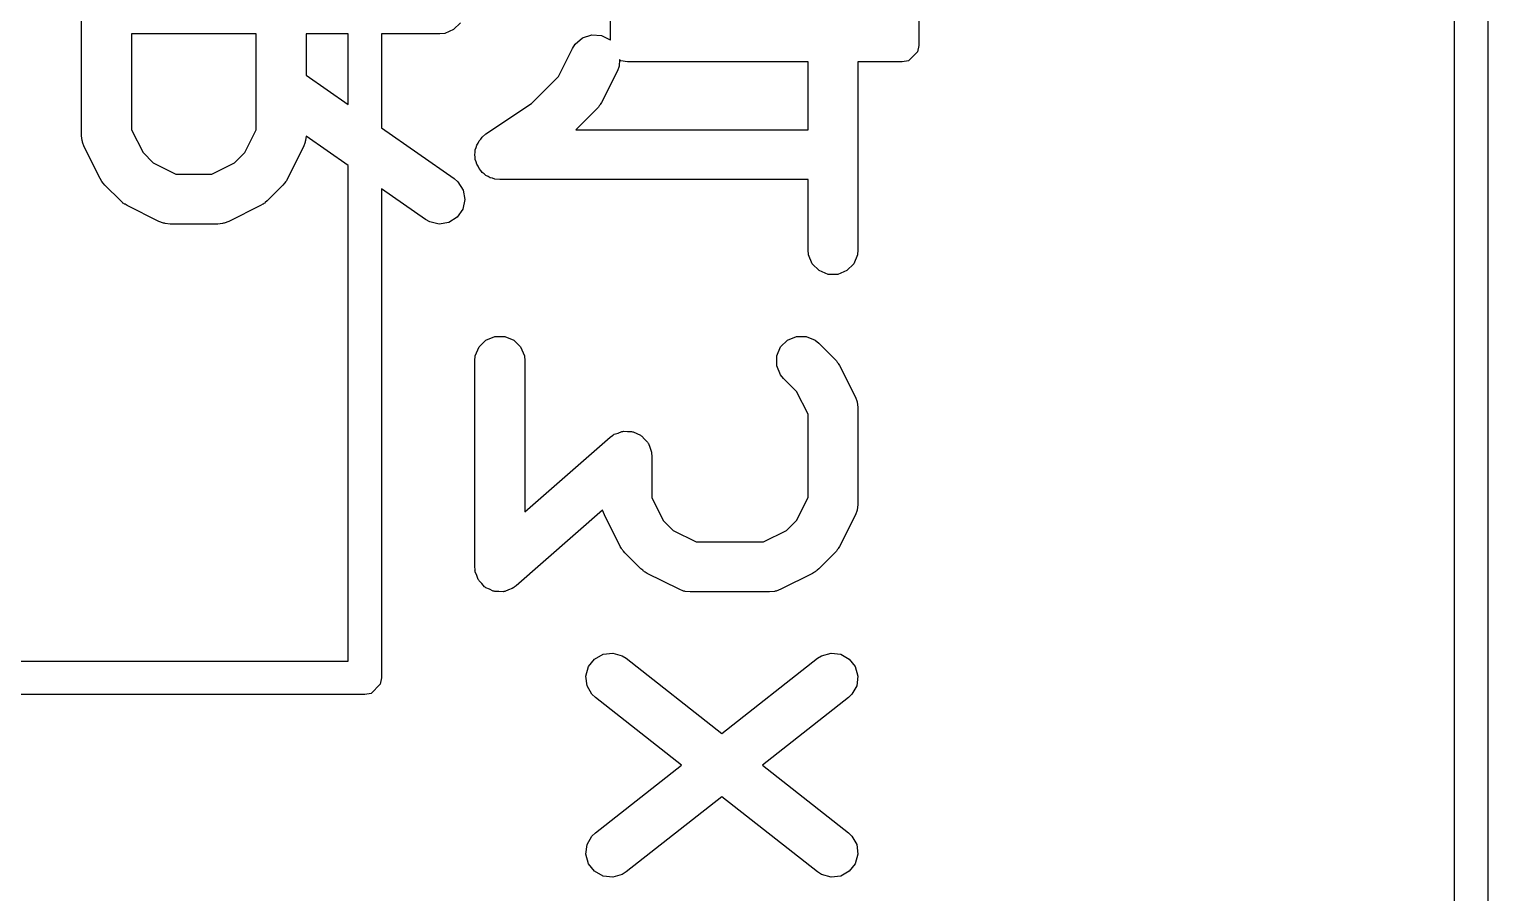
# Model space of a CAD drawing. Header units: inches. Extents: x 4.98 to 6.65, y -4.98 to -3.32.
# Drawn here: x 6.2989 to 6.4713, y -4.5436 to -4.4415 of the extents above; entities that cross this region are included whole.
import ezdxf

# ---------------------------------------------------------------- set-up
doc = ezdxf.new("R2010")
doc.units = ezdxf.units.IN
doc.header["$MEASUREMENT"] = 0
doc.layers.add('BLACK', color=250, linetype='CONTINUOUS')

msp = doc.modelspace()

# ---------------------------------------------------------------- linework, layer by layer
at = {"layer": 'BLACK', "linetype": 'CONTINUOUS'}
for p, q in [((6.47126, -3.49685), (6.47126, -4.75669)), ((6.46732, -4.75472), (6.46732, -3.49882)), ((6.40404, -4.38041), (6.40404, -4.44341)), ((6.36762, -4.4428), (6.36762, -4.4254)), ((6.30511, -4.45409), (6.30511, -4.43909)), ((6.34989, -4.44073), (6.34907, -4.44155)), ((6.32573, -4.44205), (6.31102, -4.44205)), ((6.31102, -4.44205), (6.31102, -4.45339)), ((6.32573, -4.45339), (6.32573, -4.44205)), ((6.33164, -4.44205), (6.33164, -4.44693)), ((6.33661, -4.44205), (6.33164, -4.44205)), ((6.33661, -4.45041), (6.33661, -4.44205)), ((6.34743, -4.44205), (6.34055, -4.44205)), ((6.34055, -4.44205), (6.34055, -4.45317)), ((6.34801, -4.44199), (6.34743, -4.44205)), ((6.34907, -4.44155), (6.34801, -4.44199)), ((6.36344, -4.44328), (6.36431, -4.44253)), ((6.36431, -4.44253), (6.3654, -4.44216)), ((6.3654, -4.44216), (6.36655, -4.44224)), ((6.36655, -4.44224), (6.36758, -4.44276)), ((6.36758, -4.44276), (6.36762, -4.4428)), ((6.36147, -4.44709), (6.36313, -4.44377)), ((6.36313, -4.44377), (6.36344, -4.44328)), ((6.40389, -4.44416), (6.40282, -4.44522)), ((6.40404, -4.44341), (6.40389, -4.44416)), ((6.36841, -4.44641), (6.36654, -4.45016)), ((6.36862, -4.44587), (6.36841, -4.44641)), ((6.36867, -4.44507), (6.36862, -4.44587)), ((6.36883, -4.44522), (6.36867, -4.44507)), ((6.36959, -4.44537), (6.36883, -4.44522)), ((6.39094, -4.44537), (6.36959, -4.44537)), ((6.39094, -4.45339), (6.39094, -4.44537)), ((6.40207, -4.44537), (6.39684, -4.44537)), ((6.39684, -4.44537), (6.39684, -4.46759)), ((6.40282, -4.44522), (6.40207, -4.44537)), ((6.33164, -4.44693), (6.33661, -4.45041)), ((6.35826, -4.4503), (6.36147, -4.44709)), ((6.35288, -4.45388), (6.35826, -4.4503)), ((6.36598, -4.45093), (6.36352, -4.45339)), ((6.36617, -4.4507), (6.36598, -4.45093)), ((6.36623, -4.45065), (6.36617, -4.4507)), ((6.36628, -4.45056), (6.36623, -4.45065)), ((6.36635, -4.45048), (6.36628, -4.45056)), ((6.36638, -4.45041), (6.36635, -4.45048)), ((6.36654, -4.45016), (6.36638, -4.45041)), ((6.34055, -4.45317), (6.34913, -4.45917)), ((6.30517, -4.45467), (6.30511, -4.45409)), ((6.30521, -4.45477), (6.30517, -4.45467)), ((6.30522, -4.45487), (6.30521, -4.45477)), ((6.30542, -4.45541), (6.30522, -4.45487)), ((6.31102, -4.45339), (6.31237, -4.45609)), ((6.32438, -4.45609), (6.32573, -4.45339)), ((6.33153, -4.45487), (6.33133, -4.45541)), ((6.33154, -4.45477), (6.33153, -4.45487)), ((6.33158, -4.45467), (6.33154, -4.45477)), ((6.33163, -4.45414), (6.33158, -4.45467)), ((6.33661, -4.45762), (6.33163, -4.45414)), ((6.35179, -4.45521), (6.35195, -4.45497)), ((6.35195, -4.45497), (6.35207, -4.4547)), ((6.35207, -4.4547), (6.35227, -4.45449)), ((6.35227, -4.45449), (6.35243, -4.45425)), ((6.35243, -4.45425), (6.35288, -4.45389)), ((6.35288, -4.45389), (6.35288, -4.45388)), ((6.35288, -4.45389), (6.35288, -4.45389)), ((6.35288, -4.45389), (6.35288, -4.45389)), ((6.36352, -4.45339), (6.39094, -4.45339)), ((6.3073, -4.45916), (6.30542, -4.45541)), ((6.31237, -4.45609), (6.31356, -4.45729)), ((6.32319, -4.45729), (6.32438, -4.45609)), ((6.33133, -4.45541), (6.32945, -4.45916)), ((6.35157, -4.45634), (6.35162, -4.45605)), ((6.35162, -4.45663), (6.35157, -4.45634)), ((6.35162, -4.45577), (6.35174, -4.4555)), ((6.35162, -4.45605), (6.35162, -4.45577)), ((6.35162, -4.45692), (6.35162, -4.45663)), ((6.35174, -4.4555), (6.35179, -4.45521)), ((6.31356, -4.45729), (6.31626, -4.45864)), ((6.32049, -4.45864), (6.32319, -4.45729)), ((6.33661, -4.51624), (6.33661, -4.45762)), ((6.35174, -4.45718), (6.35162, -4.45692)), ((6.35179, -4.45747), (6.35174, -4.45718)), ((6.35195, -4.45771), (6.35179, -4.45747)), ((6.35207, -4.45798), (6.35195, -4.45771)), ((6.35227, -4.45819), (6.35207, -4.45798)), ((6.35243, -4.45843), (6.35227, -4.45819)), ((6.35267, -4.45859), (6.35243, -4.45843)), ((6.30745, -4.45941), (6.3073, -4.45916)), ((6.30748, -4.45948), (6.30745, -4.45941)), ((6.30755, -4.45956), (6.30748, -4.45948)), ((6.30761, -4.45965), (6.30755, -4.45956)), ((6.30766, -4.4597), (6.30761, -4.45965)), ((6.30785, -4.45993), (6.30766, -4.4597)), ((6.30973, -4.4618), (6.30785, -4.45993)), ((6.31626, -4.45864), (6.32049, -4.45864)), ((6.3289, -4.45993), (6.32702, -4.4618)), ((6.32909, -4.4597), (6.3289, -4.45993)), ((6.32914, -4.45965), (6.32909, -4.4597)), ((6.3292, -4.45956), (6.32914, -4.45965)), ((6.32927, -4.45948), (6.3292, -4.45956)), ((6.3293, -4.45941), (6.32927, -4.45948)), ((6.32945, -4.45916), (6.3293, -4.45941)), ((6.34913, -4.45917), (6.34957, -4.45955)), ((6.34957, -4.45955), (6.35019, -4.46052)), ((6.35288, -4.4588), (6.35267, -4.45859)), ((6.35315, -4.45891), (6.35288, -4.4588)), ((6.35339, -4.45907), (6.35315, -4.45891)), ((6.35367, -4.45913), (6.35339, -4.45907)), ((6.35394, -4.45924), (6.35367, -4.45913)), ((6.35451, -4.45929), (6.35394, -4.45924)), ((6.35452, -4.45929), (6.35451, -4.45929)), ((6.39094, -4.45929), (6.35452, -4.45929)), ((6.35452, -4.45929), (6.35452, -4.45929)), ((6.35452, -4.45929), (6.35452, -4.45929)), ((6.39094, -4.46759), (6.39094, -4.45929)), ((6.30995, -4.46199), (6.30973, -4.4618)), ((6.31, -4.46205), (6.30995, -4.46199)), ((6.3268, -4.46199), (6.32675, -4.46205)), ((6.32702, -4.4618), (6.3268, -4.46199)), ((6.34574, -4.46401), (6.34055, -4.46038)), ((6.34055, -4.46038), (6.34055, -4.51821)), ((6.35039, -4.46165), (6.35014, -4.46278)), ((6.35019, -4.46052), (6.35039, -4.46165)), ((6.31009, -4.4621), (6.31, -4.46205)), ((6.31017, -4.46217), (6.31009, -4.4621)), ((6.31024, -4.4622), (6.31017, -4.46217)), ((6.31049, -4.46236), (6.31024, -4.4622)), ((6.31424, -4.46423), (6.31049, -4.46236)), ((6.32626, -4.46236), (6.32251, -4.46423)), ((6.32651, -4.4622), (6.32626, -4.46236)), ((6.32658, -4.46217), (6.32651, -4.4622)), ((6.32666, -4.4621), (6.32658, -4.46217)), ((6.32675, -4.46205), (6.32666, -4.4621)), ((6.34948, -4.46372), (6.3485, -4.46434)), ((6.35014, -4.46278), (6.34948, -4.46372)), ((6.31478, -4.46444), (6.31424, -4.46423)), ((6.31489, -4.46445), (6.31478, -4.46444)), ((6.31499, -4.46449), (6.31489, -4.46445)), ((6.31556, -4.46454), (6.31499, -4.46449)), ((6.32119, -4.46454), (6.31556, -4.46454)), ((6.32176, -4.46449), (6.32119, -4.46454)), ((6.32186, -4.46445), (6.32176, -4.46449)), ((6.32197, -4.46444), (6.32186, -4.46445)), ((6.32251, -4.46423), (6.32197, -4.46444)), ((6.34624, -4.46429), (6.34574, -4.46401)), ((6.34737, -4.46454), (6.34624, -4.46429)), ((6.3485, -4.46434), (6.34737, -4.46454)), ((6.39099, -4.46817), (6.39094, -4.46759)), ((6.39144, -4.46923), (6.39099, -4.46817)), ((6.39679, -4.46817), (6.39635, -4.46923)), ((6.39684, -4.46759), (6.39679, -4.46817)), ((6.39225, -4.47005), (6.39144, -4.46923)), ((6.39331, -4.47049), (6.39225, -4.47005)), ((6.39447, -4.47049), (6.39331, -4.47049)), ((6.39553, -4.47005), (6.39447, -4.47049)), ((6.39635, -4.46923), (6.39553, -4.47005)), ((6.35162, -4.48014), (6.35207, -4.47907)), ((6.35207, -4.47907), (6.35288, -4.47826)), ((6.35288, -4.47826), (6.35394, -4.47782)), ((6.35394, -4.47782), (6.3551, -4.47782)), ((6.3551, -4.47782), (6.35616, -4.47826)), ((6.35616, -4.47826), (6.35698, -4.47907)), ((6.35698, -4.47907), (6.35742, -4.48014)), ((6.38724, -4.48014), (6.38769, -4.47907)), ((6.38769, -4.47907), (6.3885, -4.47826)), ((6.3885, -4.47826), (6.38956, -4.47782)), ((6.38956, -4.47782), (6.39072, -4.47782)), ((6.39072, -4.47782), (6.39178, -4.47826)), ((6.39178, -4.47826), (6.39223, -4.47863)), ((6.39223, -4.47863), (6.3941, -4.4805)), ((6.35157, -4.48071), (6.35162, -4.48014)), ((6.35157, -4.50509), (6.35157, -4.48071)), ((6.35742, -4.48014), (6.35747, -4.48071)), ((6.35747, -4.48071), (6.35747, -4.49858)), ((6.38724, -4.48129), (6.38724, -4.48014)), ((6.3941, -4.4805), (6.39429, -4.48073)), ((6.39429, -4.48073), (6.39435, -4.48078)), ((6.39435, -4.48078), (6.3944, -4.48087)), ((6.3944, -4.48087), (6.39447, -4.48095)), ((6.39447, -4.48095), (6.3945, -4.48102)), ((6.38769, -4.48235), (6.38724, -4.48129)), ((6.38805, -4.4828), (6.38769, -4.48235)), ((6.3945, -4.48102), (6.39466, -4.48127)), ((6.39466, -4.48127), (6.39653, -4.48502)), ((6.38959, -4.48434), (6.38805, -4.4828)), ((6.39094, -4.48703), (6.38959, -4.48434)), ((6.39653, -4.48502), (6.39674, -4.48556)), ((6.39674, -4.48556), (6.39675, -4.48566)), ((6.39675, -4.48566), (6.39679, -4.48576)), ((6.39679, -4.48576), (6.39684, -4.48634)), ((6.39094, -4.49689), (6.39094, -4.48703)), ((6.39684, -4.48634), (6.39684, -4.49759)), ((6.36757, -4.48974), (6.36782, -4.48956)), ((6.36782, -4.48956), (6.36788, -4.48951)), ((6.36788, -4.48951), (6.36793, -4.48949)), ((6.36793, -4.48949), (6.36805, -4.4894)), ((6.36805, -4.4894), (6.3685, -4.48925)), ((6.3685, -4.48925), (6.36894, -4.48907)), ((6.36894, -4.48907), (6.36904, -4.48907)), ((6.36904, -4.48907), (6.36914, -4.48903)), ((6.36914, -4.48903), (6.36961, -4.48907)), ((6.36961, -4.48907), (6.37009, -4.48907)), ((6.37009, -4.48907), (6.37019, -4.4891)), ((6.37019, -4.4891), (6.37029, -4.48911)), ((6.37029, -4.48911), (6.37072, -4.48932)), ((6.37072, -4.48932), (6.37116, -4.48951)), ((6.37116, -4.48951), (6.37123, -4.48958)), ((6.37123, -4.48958), (6.37132, -4.48962)), ((6.35747, -4.49858), (6.36757, -4.48974)), ((6.37132, -4.48962), (6.37163, -4.48998)), ((6.37163, -4.48998), (6.37197, -4.49032)), ((6.37197, -4.49032), (6.37201, -4.49041)), ((6.37201, -4.49041), (6.37208, -4.49049)), ((6.37208, -4.49049), (6.37223, -4.49094)), ((6.37223, -4.49094), (6.37241, -4.49139)), ((6.37241, -4.49139), (6.37243, -4.49153)), ((6.37243, -4.49153), (6.37245, -4.49158)), ((6.37245, -4.49158), (6.37244, -4.49166)), ((6.37244, -4.49166), (6.37247, -4.49196)), ((6.37247, -4.49196), (6.37247, -4.49689)), ((6.37247, -4.49689), (6.37382, -4.49959)), ((6.38959, -4.49959), (6.39094, -4.49689)), ((6.39679, -4.49816), (6.39675, -4.49826)), ((6.39684, -4.49759), (6.39679, -4.49816)), ((6.36667, -4.49837), (6.35646, -4.50731)), ((6.36688, -4.49891), (6.36667, -4.49837)), ((6.36875, -4.50266), (6.36688, -4.49891)), ((6.37382, -4.49959), (6.37502, -4.50078)), ((6.38839, -4.50078), (6.38959, -4.49959)), ((6.39653, -4.49891), (6.39466, -4.50266)), ((6.39674, -4.49837), (6.39653, -4.49891)), ((6.39675, -4.49826), (6.39674, -4.49837)), ((6.37502, -4.50078), (6.37771, -4.50213)), ((6.38569, -4.50213), (6.38839, -4.50078)), ((6.36891, -4.5029), (6.36875, -4.50266)), ((6.36894, -4.50298), (6.36891, -4.5029)), ((6.369, -4.50306), (6.36894, -4.50298)), ((6.36906, -4.50315), (6.369, -4.50306)), ((6.36912, -4.5032), (6.36906, -4.50315)), ((6.36931, -4.50342), (6.36912, -4.5032)), ((6.37771, -4.50213), (6.38569, -4.50213)), ((6.39429, -4.5032), (6.3941, -4.50342)), ((6.39435, -4.50315), (6.39429, -4.5032)), ((6.3944, -4.50306), (6.39435, -4.50315)), ((6.39447, -4.50298), (6.3944, -4.50306)), ((6.3945, -4.5029), (6.39447, -4.50298)), ((6.39466, -4.50266), (6.3945, -4.5029)), ((6.3516, -4.50539), (6.35157, -4.50509)), ((6.37118, -4.5053), (6.36931, -4.50342)), ((6.3941, -4.50342), (6.39223, -4.5053)), ((6.35159, -4.50547), (6.3516, -4.50539)), ((6.35161, -4.50552), (6.35159, -4.50547)), ((6.35162, -4.50566), (6.35161, -4.50552)), ((6.35181, -4.5061), (6.35162, -4.50566)), ((6.35196, -4.50656), (6.35181, -4.5061)), ((6.35203, -4.50663), (6.35196, -4.50656)), ((6.35207, -4.50673), (6.35203, -4.50663)), ((6.3524, -4.50706), (6.35207, -4.50673)), ((6.37141, -4.50548), (6.37118, -4.5053)), ((6.37146, -4.50554), (6.37141, -4.50548)), ((6.37155, -4.5056), (6.37146, -4.50554)), ((6.37163, -4.50567), (6.37155, -4.5056)), ((6.3717, -4.5057), (6.37163, -4.50567)), ((6.37195, -4.50585), (6.3717, -4.5057)), ((6.3757, -4.50773), (6.37195, -4.50585)), ((6.39146, -4.50585), (6.38771, -4.50773)), ((6.39171, -4.5057), (6.39146, -4.50585)), ((6.39178, -4.50567), (6.39171, -4.5057)), ((6.39186, -4.5056), (6.39178, -4.50567)), ((6.39195, -4.50554), (6.39186, -4.5056)), ((6.392, -4.50548), (6.39195, -4.50554)), ((6.39223, -4.5053), (6.392, -4.50548)), ((6.35272, -4.50743), (6.3524, -4.50706)), ((6.35281, -4.50747), (6.35272, -4.50743)), ((6.35288, -4.50754), (6.35281, -4.50747)), ((6.35332, -4.50772), (6.35288, -4.50754)), ((6.35375, -4.50794), (6.35332, -4.50772)), ((6.35385, -4.50794), (6.35375, -4.50794)), ((6.35394, -4.50798), (6.35385, -4.50794)), ((6.35442, -4.50798), (6.35394, -4.50798)), ((6.3549, -4.50801), (6.35442, -4.50798)), ((6.355, -4.50798), (6.3549, -4.50801)), ((6.3551, -4.50798), (6.355, -4.50798)), ((6.35554, -4.5078), (6.3551, -4.50798)), ((6.35599, -4.50764), (6.35554, -4.5078)), ((6.35611, -4.50756), (6.35599, -4.50764)), ((6.35616, -4.50754), (6.35611, -4.50756)), ((6.35622, -4.50749), (6.35616, -4.50754)), ((6.35646, -4.50731), (6.35622, -4.50749)), ((6.37624, -4.50793), (6.3757, -4.50773)), ((6.37634, -4.50794), (6.37624, -4.50793)), ((6.37644, -4.50798), (6.37634, -4.50794)), ((6.37702, -4.50804), (6.37644, -4.50798)), ((6.38639, -4.50804), (6.37702, -4.50804)), ((6.38697, -4.50798), (6.38639, -4.50804)), ((6.38707, -4.50794), (6.38697, -4.50798)), ((6.38717, -4.50793), (6.38707, -4.50794)), ((6.38771, -4.50773), (6.38717, -4.50793)), ((6.36572, -4.51597), (6.36673, -4.5154)), ((6.36673, -4.5154), (6.36787, -4.51526)), ((6.36787, -4.51526), (6.36898, -4.51558)), ((6.39255, -4.51558), (6.39366, -4.51526)), ((6.39366, -4.51526), (6.39481, -4.5154)), ((6.39481, -4.5154), (6.39581, -4.51597)), ((6.22244, -4.51624), (6.33661, -4.51624)), ((6.3647, -4.51798), (6.36501, -4.51687)), ((6.36501, -4.51687), (6.36572, -4.51597)), ((6.36898, -4.51558), (6.36947, -4.51589)), ((6.36947, -4.51589), (6.38077, -4.52476)), ((6.38077, -4.52476), (6.39207, -4.51589)), ((6.39207, -4.51589), (6.39255, -4.51558)), ((6.39581, -4.51597), (6.39652, -4.51687)), ((6.39652, -4.51687), (6.39683, -4.51798)), ((6.34055, -4.51821), (6.3404, -4.51896)), ((6.36484, -4.51913), (6.3647, -4.51798)), ((6.39683, -4.51798), (6.3967, -4.51913)), ((6.33858, -4.52018), (6.22047, -4.52018)), ((6.33934, -4.52003), (6.33858, -4.52018)), ((6.3404, -4.51896), (6.33934, -4.52003)), ((6.3654, -4.52013), (6.36484, -4.51913)), ((6.36582, -4.52053), (6.3654, -4.52013)), ((6.37599, -4.52852), (6.36582, -4.52053)), ((6.39571, -4.52053), (6.38555, -4.52852)), ((6.39613, -4.52013), (6.39571, -4.52053)), ((6.3967, -4.51913), (6.39613, -4.52013)), ((6.36582, -4.53651), (6.37599, -4.52852)), ((6.38555, -4.52852), (6.39571, -4.53651)), ((6.38077, -4.53228), (6.36947, -4.54115)), ((6.39207, -4.54115), (6.38077, -4.53228)), ((6.36484, -4.53791), (6.3654, -4.53691)), ((6.3654, -4.53691), (6.36582, -4.53651)), ((6.39571, -4.53651), (6.39613, -4.53691)), ((6.39613, -4.53691), (6.3967, -4.53791)), ((6.3647, -4.53906), (6.36484, -4.53791)), ((6.36501, -4.54017), (6.3647, -4.53906)), ((6.39683, -4.53906), (6.39652, -4.54017)), ((6.3967, -4.53791), (6.39683, -4.53906)), ((6.36572, -4.54107), (6.36501, -4.54017)), ((6.36673, -4.54164), (6.36572, -4.54107)), ((6.36947, -4.54115), (6.36898, -4.54146)), ((6.39255, -4.54146), (6.39207, -4.54115)), ((6.39581, -4.54107), (6.39481, -4.54164)), ((6.39652, -4.54017), (6.39581, -4.54107)), ((6.36787, -4.54178), (6.36673, -4.54164)), ((6.36898, -4.54146), (6.36787, -4.54178)), ((6.39366, -4.54178), (6.39255, -4.54146)), ((6.39481, -4.54164), (6.39366, -4.54178))]:
    msp.add_line(p, q, dxfattribs=at)

doc.saveas('drawing.dxf')
